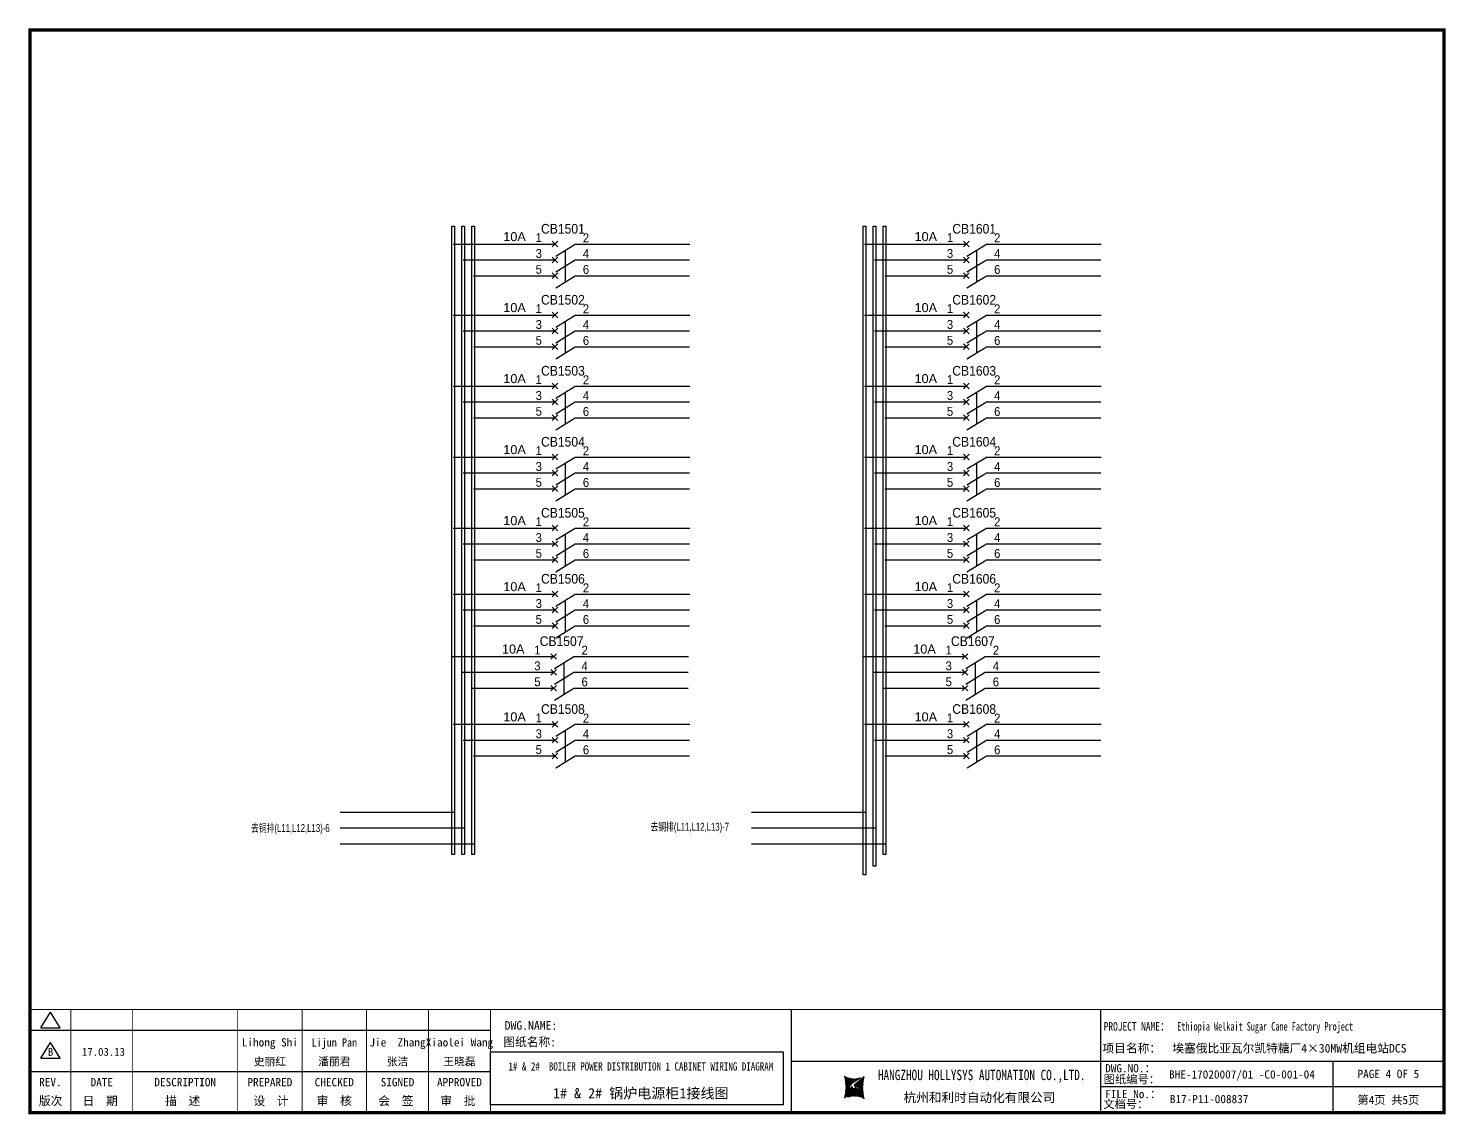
# Model space of a CAD drawing. Extents: x 81444 to 119867, y -54538 to -28747.
# Drawn here: x 106525 to 110651, y -36811 to -33648 of the extents above; entities that cross this region are included whole.
import ezdxf
from ezdxf.enums import TextEntityAlignment as Align
from ezdxf.lldxf.tags import DXFTag

# ---------------------------------------------------------------- set-up
doc = ezdxf.new("R2010")
doc.units = 0
doc.header["$LTSCALE"] = 100
doc.header["$MEASUREMENT"] = 0
for name, color, linetype in [('t', 1, 'Continuous'), ('标准图框及表格', 7, 'Continuous'), ('空气开关', 7, 'Continuous')]:
    doc.layers.add(name, color=color, linetype=linetype)
doc.styles.add('HZ', font='arial.ttf', dxfattribs={"width": 0.7})
doc.styles.get("Standard").update_dxf_attribs({"font": ''})
doc.styles.get('Standard').set_extended_font_data('SimSun')
tags = doc.linetypes.add('CENTER', pattern=[2, 1.25, -0.25, 0.25, -0.25]).pattern_tags.tags
tags[10:11] = [DXFTag(74, 4), DXFTag(75, 0), DXFTag(340, '0'), DXFTag(46, 1.0), DXFTag(50, 0.0), DXFTag(44, 0.0), DXFTag(45, 0.0)]
tags[8:9] = [DXFTag(74, 4), DXFTag(75, 0), DXFTag(340, '0'), DXFTag(46, 1.0), DXFTag(50, 0.0), DXFTag(44, 0.0), DXFTag(45, 0.0)]
tags[6:7] = [DXFTag(74, 4), DXFTag(75, 0), DXFTag(340, '0'), DXFTag(46, 1.0), DXFTag(50, 0.0), DXFTag(44, 0.0), DXFTag(45, 0.0)]
tags[4:5] = [DXFTag(74, 4), DXFTag(75, 0), DXFTag(340, '0'), DXFTag(46, 1.0), DXFTag(50, 0.0), DXFTag(44, 0.0), DXFTag(45, 0.0)]
pattern_1 = [(45, (0, 0), (-0.736262898216564, 0.7362628982165641), [])]

# ---------------------------------------------------------------- blocks, each defined once
blk = doc.blocks.new('图框')
at = {"layer": '标准图框及表格'}
h = blk.add_hatch(dxfattribs=at)
h.set_pattern_fill('ANSI31', color=5, scale=8.329863809039892, style=0)
h.set_pattern_definition(pattern_1)
edge = h.paths.add_edge_path()
edge.add_arc((2399.257256036391, -2998.153851416566), 55.18534773488954, 238.1092081981581, 291.6531626184834)
edge.add_line((2419.619937407027, -3049.445018414634), (2388.525499730735, -3070.242821799802))
edge.add_arc((2238.907377712399, -3078.328790578547), 135.3602868968974, 346.3915348661821, 374.2500326978034)
edge.add_line((2370.467593623529, -3110.177132109857), (2397.50623789792, -3087.85242802291))
edge.add_line((2391.339199201146, -3080.281448750429), (2396.143986595598, -3080.898839897796))
edge.add_spline(control_points=[(2397.470018868538, -3087.887634953957), (2398.35948137939, -3087.023080631327), (2399.970992452319, -3085.456697735681), (2399.869182150054, -3081.252294174519), (2397.426500162081, -3081.012803431273), (2396.121921064187, -3080.884897048199)], knot_values=[0, 0, 0, 0, 6.844331067525468, 12.40042740766005, 18.76924275352248, 18.76924275352248, 18.76924275352248, 18.76924275352248], weights=[1, 1, 1, 1, 1, 1], degree=3, periodic=0)
edge.add_spline(control_points=[(2388.515363058686, -3070.265433304907), (2387.789374929038, -3070.86905758363), (2386.478198365832, -3071.959237952229), (2385.544096281083, -3073.38263759949), (2385.127199159644, -3074.017912079413)], knot_values=[0, 0, 0, 0, 5.253673658024614, 9.488438564008057, 9.488438564008057, 9.488438564008057, 9.488438564008057], weights=[1, 1, 1, 1, 1], degree=3, periodic=0)
edge.add_spline(control_points=[(2386.272665588534, -3072.281716856574), (2385.721471206634, -3072.905523096015), (2384.632427465753, -3074.386714445929), (2384.912828655535, -3077.72895088909), (2387.858851342782, -3079.895552619193), (2390.185443934519, -3080.145534927004), (2391.314573401905, -3080.266855002868)], knot_values=[10.66597461496156, 10.66597461496156, 10.66597461496156, 10.66597461496156, 18.97770399508879, 28.89455822145742, 41.119553648298, 52.64692538081317, 52.64692538081317, 52.64692538081317, 52.64692538081317], weights=[1, 1, 1, 1, 1, 1, 1], degree=3, periodic=0)
h = blk.add_hatch(dxfattribs=at)
h.set_pattern_fill('ANSI31', color=3, scale=8.329863809039892, style=0)
h.set_pattern_definition(pattern_1)
edge = h.paths.add_edge_path()
edge.add_line((2402.469732125144, -3075.776359090531), (2407.706041465404, -3076.440586092609))
edge.add_spline(control_points=[(2401.044493204623, -3068.769946203269), (2400.155030693568, -3069.634500525768), (2398.543519620813, -3071.200883421574), (2398.645329922932, -3075.40528698259), (2401.088011911052, -3075.644777725895), (2402.392591008975, -3075.772684108895)], knot_values=[0, 0, 0, 0, 6.844331067526932, 12.40042740766158, 18.76924275352342, 18.76924275352342, 18.76924275352342, 18.76924275352342], weights=[1, 1, 1, 1, 1, 1], degree=3, periodic=0)
edge.add_line((2428.046918449632, -3046.480449047325), (2401.008274175249, -3068.805153134272))
edge.add_spline(control_points=[(2412.625169549749, -3083.918607966574), (2413.015644598316, -3083.422785431954), (2413.86377905187, -3082.052674005965), (2413.601683417044, -3078.928630268005), (2410.655660730175, -3076.762028538062), (2408.329068138031, -3076.512046230251), (2407.199938671052, -3076.390726154226)], knot_values=[12.65408913243743, 12.65408913243743, 12.65408913243743, 12.65408913243743, 18.97770399508879, 28.89455822145742, 41.119553648298, 52.64692538081317, 52.64692538081317, 52.64692538081317, 52.64692538081317], weights=[1, 1, 1, 1, 1, 1, 1], degree=3, periodic=0)
edge.add_line((2411.626283690712, -3084.975693399283), (2412.781242849298, -3083.732051979769))
edge.add_line((2410.021343801694, -3086.399138189481), (2411.626283690712, -3084.975693399414))
edge.add_line((2378.894574665755, -3107.212562742519), (2409.989012342048, -3086.414759357351))
edge.add_arc((2399.257256036391, -3158.503729740543), 55.18534773488965, 58.10920819815809, 111.6531626184834)
edge.add_arc((2559.607134360383, -3078.328790578547), 135.360286896897, 166.3915348661823, 194.2500326978024)
at = {"color": 7}
for p, q in [((2215.642035047145, -2851.581424744189), (2215.642035047145, -3151.581424744189)), ((3115.642035047145, -2851.581424744189), (3115.642035047145, -3151.581424744189)), ((0, -2911.581424744189), (1340.158172602998, -2911.581424744189)), ((2215.642035047145, -3001.581424744189), (3115.642035047145, -3001.581424744189)), ((3115.642035047145, -3001.581424744189), (4115.642035047145, -3001.581424744189)), ((3791.785572043125, -3001.581424744189), (3791.785572043125, -3151.581424744189)), ((0, -3031.581424744189), (1340.158172602998, -3031.581424744189)), ((4115.642035047145, -3076.581424744189), (3115.642035047145, -3076.581424744189))]:
    blk.add_line(p, q, dxfattribs=at)
at = {"color": 7, "const_width": 3}
blk.add_lwpolyline([(4115.642035047145, -2851.581424744189), (0, -2851.581424744189)], dxfattribs=at)
at = {"layer": 't', "color": 7}
for p, q in [((31.94938321653171, -2904.992613363662), (59.89920926059131, -2859.122325316828)), ((87.8490353046218, -2904.992613363662), (59.89920926059131, -2859.122325316828)), ((31.94938321653171, -2904.992613363662), (87.8490353046218, -2904.992613363662)), ((31.94938321653171, -2992.977239491032), (59.89920926059131, -2947.106951444141)), ((87.8490353046218, -2992.977239491032), (59.89920926059131, -2947.106951444141)), ((31.94938321653171, -2992.977239491032), (87.8490353046218, -2992.977239491032))]:
    blk.add_line(p, q, dxfattribs=at)
at = {"layer": 't', "color": 7, "const_width": 9.61519705431492}
blk.add_lwpolyline([(4115.642035047145, -3151.581424744189), (4115.642035047145, 0), (0, 0), (0, -3151.581424744189)], close=True, dxfattribs=at)
at = {"layer": 't', "color": 7, "const_width": 2.40379926357873}
for points in [[(118.7653193609731, -2852.783324375967), (118.7653193609731, -3151.581424744189)], [(299.0502641293569, -2852.783324375967), (299.0502641293569, -3151.581424744189)], [(604.3883150879992, -2852.783324375967), (604.3883150879992, -3156.41304604568)], [(791.9882990770857, -2852.783324375967), (791.9882990770857, -3156.41304604568)], [(979.588283066143, -2852.783324375967), (979.588283066143, -3156.41304604568)], [(1159.873227834585, -2852.783324375967), (1159.873227834585, -3156.41304604568)], [(1340.158172602998, -2852.783324375967), (1340.158172602998, -3156.41304604568)]]:
    blk.add_lwpolyline(points, dxfattribs=at)
at = {"color": 7, "linetype": 'CENTER'}
for s, height, p in [('图纸编号：', 24, (3125.2212882557, -3066.664538382978)), ('杭州和利时自动化有限公司', 27, (2542.549152440595, -3121.114498389041)), ('文档号：', 24, (3124.032392707933, -3138.728717091954))]:
    blk.add_text(s, height=height, dxfattribs=at).set_placement(p)
at = {"color": 7, "flags": 8}
for tag, p, height in [('DWG.NAME:', (1381.636459220965, -2910.37952511241), 25), ('PROJECTNAME:', (3125.480185663539, -2912.807924402037), 24), ('PROJECTNAME：', (3339.10867075545, -2913.108539231762), 25), ('DWG.NO.:', (3128.186172261583, -3030.402470643486), 24), ('图纸编号', (3315.362718925957, -3052.404678158069), 24), ('FILENO.:', (3128.672545599984, -3106.104124450346), 24), ('文档号', (3317.726365529132, -3124.132485953713), 24)]:
    blk.add_attdef(tag, p, '', height=height, dxfattribs=at)
for tag, height, p in [('A', 23, (59.89920926059131, -2974.881554149018)), ('设计时间', 23, (213.8658221408186, -2974.881554149018)), ('RENLIU', 24, (698.1883070825425, -2950.380597809435)), ('SHUFENWANG', 24, (885.7882910716289, -2950.380597809435)), ('FANGHOU', 24, (1069.730755450379, -2950.380597809435)), ('DANDANLI', 24, (1250.015700218792, -2950.380597809435)), ('刘仁', 23, (698.1883070825425, -3002.188376027443)), ('王姝芬', 23, (885.7882910716289, -3002.188376027443)), ('侯方', 23, (1069.730755450379, -3002.188376027443)), ('李丹丹', 23, (1250.015700218792, -3002.188376027443)), ('#10STATIONONTROLCABINETCOVER', 30, (1777.900103825072, -3017.182374560078)), ('REV.', 24, (59.38265968048654, -3063.048954873535)), ('DATE', 24, (208.907791745165, -3063.048954873535)), ('DESCRIPTION', 24, (451.7192896086781, -3063.048954873535)), ('PREPARED', 24, (698.1883070825425, -3063.048954873535)), ('CHECKED', 24, (885.7882910716144, -3063.048954873535)), ('SIGNED', 24, (1069.730755450364, -3063.048954873535)), ('APPROVED', 24, (1250.015700218792, -3063.048954873535)), ('PAGEXOFX', 24, (3953.713803545135, -3039.081424744189)), ('图纸名称', 30, (1777.900103825072, -3094.695064044037)), ('第几页共几页', 24, (3953.713803545135, -3114.081424744189))]:
    blk.add_attdef(tag, text='', height=height, dxfattribs=at).set_placement(p, align=Align.MIDDLE)
for tag, p in [('图纸名称:', (1377.81237181677, -2965.923337057193)), ('项目名称：', (3121.562334825969, -2984.305160940257)), ('项目名称：', (3325.036680579346, -2984.305160940257))]:
    blk.add_attdef(tag, text='', height=25, dxfattribs=at).set_placement(p, align=Align.BOTTOM_LEFT)
at = {"color": 7, "width": 0.8, "flags": 8}
blk.add_attdef('HANGZHOUHOLLYSYSAUTOMATIONCO.,LTD.', text='', height=24, dxfattribs=at).set_placement((2770.082304289484, -3045.714803244191), align=Align.MIDDLE)
at = {"layer": 't', "color": 7}
for s, p in [('版次', (59.89920926059131, -3117.600441270843)), ('日  期', (204.1999693705875, -3117.600441270843)), ('描  述', (444.4895954714448, -3117.600441270843)), ('设  计', (701.4970341851513, -3117.600441270843)), ('审  核', (885.5947788425256, -3117.600441270843)), ('会  签', (1065.022933075787, -3117.600441270843)), ('审  批', (1245.3078778442, -3117.600441270843))]:
    blk.add_text(s, height=25, dxfattribs=at).set_placement(p, align=Align.MIDDLE_CENTER)
at = {"layer": '标准图框及表格', "color": 5, "style": 'HZ'}
for s, p in [('pgqh', (2373.884875617339, -3059.677228196226)), ('hollilas', (2374.051901626051, -3085.968484618272))]:
    blk.add_text(s, height=5.205656721233694, dxfattribs=at).set_placement(p)
at = {"layer": '标准图框及表格', "color": 3, "style": 'HZ'}
for s, height, p in [('auto', 8.676094535389492, (2400.907127263781, -3074.200036411981)), ('hollysys', 4.338047267694746, (2402.5381050141, -3099.731461394062))]:
    blk.add_text(s, height=height, dxfattribs=at).set_placement(p)
blk = doc.blocks.new('供电端子')
at = {"style": 'HZ', "width": 0.7}
blk.add_attdef('供电端子', (0, 0), '', height=17, dxfattribs=at)

msp = doc.modelspace()

# ---------------------------------------------------------------- linework, layer by layer
at = {"color": 2}
for p, q in [((107761.617968851, -34276.39754249035), (108058.2825824803, -34276.39754249035)), ((108116.8363137914, -34276.39754249035), (108450.5317759377, -34276.39754249035)), ((108958.6507088646, -34276.39754249035), (109255.3153224938, -34276.39754249035)), ((109313.869053805, -34276.39754249035), (109647.5645159512, -34276.39754249035)), ((107761.617968851, -34483.0816710544), (108058.2825824803, -34483.0816710544)), ((108116.8363137914, -34483.0816710544), (108450.5317759377, -34483.0816710544)), ((108958.6507088646, -34483.0816710544), (109255.3153224938, -34483.0816710544)), ((109313.869053805, -34483.0816710544), (109647.5645159512, -34483.0816710544)), ((107761.617968851, -34689.76579961846), (108058.2825824803, -34689.76579961846)), ((108116.8363137914, -34689.76579961846), (108450.5317759377, -34689.76579961846)), ((108958.6507088646, -34689.76579961846), (109255.3153224938, -34689.76579961846)), ((109313.869053805, -34689.76579961846), (109647.5645159512, -34689.76579961846)), ((107761.617968851, -34896.44992818251), (108058.2825824803, -34896.44992818251)), ((108116.8363137914, -34896.44992818251), (108450.5317759377, -34896.44992818251)), ((108958.6507088646, -34896.44992818251), (109255.3153224938, -34896.44992818251)), ((109313.869053805, -34896.44992818251), (109647.5645159512, -34896.44992818251)), ((107761.617968851, -35103.13405674657), (108058.2825824803, -35103.13405674657)), ((108116.8363137914, -35103.13405674657), (108450.5317759377, -35103.13405674657)), ((108958.6507088646, -35103.13405674657), (109255.3153224938, -35103.13405674657)), ((109313.869053805, -35103.13405674657), (109647.5645159512, -35103.13405674657)), ((107761.6024597152, -35295.35278748468), (108058.2670733444, -35295.35278748468)), ((108116.8208046556, -35295.35278748468), (108450.5162668018, -35295.35278748468)), ((108958.6351997287, -35295.35278748468), (109255.299813358, -35295.35278748468)), ((109313.8535446691, -35295.35278748468), (109647.5490068154, -35295.35278748468)), ((107757.7679688511, -35476.94220497899), (108054.4325824803, -35476.94220497899)), ((108112.9863137915, -35476.94220497899), (108446.6817759377, -35476.94220497899)), ((108954.8007088646, -35476.94220497899), (109251.4653224939, -35476.94220497899)), ((109310.019053805, -35476.94220497899), (109643.7145159513, -35476.94220497899)), ((107761.6357262488, -35674.5038370282), (108058.3003398781, -35674.5038370282)), ((108116.8540711892, -35674.5038370282), (108450.5495333355, -35674.5038370282)), ((108958.6684662624, -35674.5038370282), (109255.3330798916, -35674.5038370282)), ((109313.8868112028, -35674.5038370282), (109647.582273349, -35674.5038370282)), ((107432.8302654906, -35929.87057100279), (107766.5257276368, -35929.87057100279)), ((108629.8630055041, -35929.87057100279), (108963.5584676504, -35929.87057100279))]:
    msp.add_line(p, q, dxfattribs=at)
at = {"color": 6}
for p, q in [((108066.3744613276, -34284.48942133768), (108050.1907036329, -34268.30566364301)), ((108050.1907036329, -34284.48942133768), (108066.3744613276, -34268.30566364301)), ((108060.3646388553, -34311.18552866798), (108116.8363137914, -34276.39754249035)), ((109263.4072013412, -34284.48942133768), (109247.2234436465, -34268.30566364301)), ((109247.2234436465, -34284.48942133768), (109263.4072013412, -34268.30566364301)), ((109257.3973788689, -34311.18552866798), (109313.869053805, -34276.39754249035)), ((108050.1907036329, -34330.60105676918), (108066.3744613276, -34314.41729907451)), ((108066.3744613276, -34330.60105676918), (108050.1907036329, -34314.41729907451)), ((109247.2234436465, -34330.60105676918), (109263.4072013412, -34314.41729907451)), ((109263.4072013412, -34330.60105676918), (109247.2234436465, -34314.41729907451)), ((108050.1907036329, -34376.71269220069), (108066.3744613276, -34360.52893450602)), ((108066.3744613276, -34376.71269220069), (108050.1907036329, -34360.52893450602)), ((108060.3646388553, -34357.29716409948), (108116.8363137914, -34322.50917792185)), ((109247.2234436465, -34376.71269220069), (109263.4072013412, -34360.52893450602)), ((109263.4072013412, -34376.71269220069), (109247.2234436465, -34360.52893450602)), ((109257.3973788689, -34357.29716409948), (109313.869053805, -34322.50917792185)), ((108060.3646388553, -34403.40879953098), (108116.8363137914, -34368.62081335335)), ((109257.3973788689, -34403.40879953098), (109313.869053805, -34368.62081335335)), ((108066.3744613276, -34491.17354990174), (108050.1907036329, -34474.98979220707)), ((108050.1907036329, -34491.17354990174), (108066.3744613276, -34474.98979220707)), ((108060.3646388553, -34517.86965723203), (108116.8363137914, -34483.0816710544)), ((109263.4072013412, -34491.17354990174), (109247.2234436465, -34474.98979220707)), ((109247.2234436465, -34491.17354990174), (109263.4072013412, -34474.98979220707)), ((109257.3973788689, -34517.86965723203), (109313.869053805, -34483.0816710544)), ((108050.1907036329, -34537.28518533324), (108066.3744613276, -34521.10142763857)), ((108066.3744613276, -34537.28518533324), (108050.1907036329, -34521.10142763857)), ((109247.2234436465, -34537.28518533324), (109263.4072013412, -34521.10142763857)), ((109263.4072013412, -34537.28518533324), (109247.2234436465, -34521.10142763857)), ((108050.1907036329, -34583.39682076474), (108066.3744613276, -34567.21306307007)), ((108066.3744613276, -34583.39682076474), (108050.1907036329, -34567.21306307007)), ((108060.3646388553, -34563.98129266353), (108116.8363137914, -34529.1933064859)), ((109247.2234436465, -34583.39682076474), (109263.4072013412, -34567.21306307007)), ((109263.4072013412, -34583.39682076474), (109247.2234436465, -34567.21306307007)), ((109257.3973788689, -34563.98129266353), (109313.869053805, -34529.1933064859)), ((108060.3646388553, -34610.09292809504), (108116.8363137914, -34575.30494191741)), ((109257.3973788689, -34610.09292809504), (109313.869053805, -34575.30494191741)), ((108066.3744613276, -34697.85767846579), (108050.1907036329, -34681.67392077112)), ((108050.1907036329, -34697.85767846579), (108066.3744613276, -34681.67392077112)), ((108060.3646388553, -34724.55378579609), (108116.8363137914, -34689.76579961846)), ((109263.4072013412, -34697.85767846579), (109247.2234436465, -34681.67392077112)), ((109247.2234436465, -34697.85767846579), (109263.4072013412, -34681.67392077112)), ((109257.3973788689, -34724.55378579609), (109313.869053805, -34689.76579961846)), ((108050.1907036329, -34743.96931389729), (108066.3744613276, -34727.78555620262)), ((108066.3744613276, -34743.96931389729), (108050.1907036329, -34727.78555620262)), ((109247.2234436465, -34743.96931389729), (109263.4072013412, -34727.78555620262)), ((109263.4072013412, -34743.96931389729), (109247.2234436465, -34727.78555620262)), ((108050.1907036329, -34790.0809493288), (108066.3744613276, -34773.89719163413)), ((108066.3744613276, -34790.0809493288), (108050.1907036329, -34773.89719163413)), ((108060.3646388553, -34770.66542122759), (108116.8363137914, -34735.87743504996)), ((109247.2234436465, -34790.0809493288), (109263.4072013412, -34773.89719163413)), ((109263.4072013412, -34790.0809493288), (109247.2234436465, -34773.89719163413)), ((109257.3973788689, -34770.66542122759), (109313.869053805, -34735.87743504996)), ((108060.3646388553, -34816.77705665909), (108116.8363137914, -34781.98907048146)), ((109257.3973788689, -34816.77705665909), (109313.869053805, -34781.98907048146)), ((108066.3744613276, -34904.54180702985), (108050.1907036329, -34888.35804933518)), ((108050.1907036329, -34904.54180702985), (108066.3744613276, -34888.35804933518)), ((108060.3646388553, -34931.23791436014), (108116.8363137914, -34896.44992818251)), ((109263.4072013412, -34904.54180702985), (109247.2234436465, -34888.35804933518)), ((109247.2234436465, -34904.54180702985), (109263.4072013412, -34888.35804933518)), ((109257.3973788689, -34931.23791436014), (109313.869053805, -34896.44992818251)), ((108050.1907036329, -34950.65344246135), (108066.3744613276, -34934.46968476668)), ((108066.3744613276, -34950.65344246135), (108050.1907036329, -34934.46968476668)), ((109247.2234436465, -34950.65344246135), (109263.4072013412, -34934.46968476668)), ((109263.4072013412, -34950.65344246135), (109247.2234436465, -34934.46968476668)), ((108050.1907036329, -34996.76507789285), (108066.3744613276, -34980.58132019818)), ((108066.3744613276, -34996.76507789285), (108050.1907036329, -34980.58132019818)), ((108060.3646388553, -34977.34954979164), (108116.8363137914, -34942.56156361401)), ((109247.2234436465, -34996.76507789285), (109263.4072013412, -34980.58132019818)), ((109263.4072013412, -34996.76507789285), (109247.2234436465, -34980.58132019818)), ((109257.3973788689, -34977.34954979164), (109313.869053805, -34942.56156361401)), ((108060.3646388553, -35023.46118522315), (108116.8363137914, -34988.67319904552)), ((109257.3973788689, -35023.46118522315), (109313.869053805, -34988.67319904552)), ((108066.3744613276, -35111.2259355939), (108050.1907036329, -35095.04217789923)), ((108050.1907036329, -35111.2259355939), (108066.3744613276, -35095.04217789923)), ((108060.3646388553, -35137.9220429242), (108116.8363137914, -35103.13405674657)), ((109263.4072013412, -35111.2259355939), (109247.2234436465, -35095.04217789923)), ((109247.2234436465, -35111.2259355939), (109263.4072013412, -35095.04217789923)), ((109257.3973788689, -35137.9220429242), (109313.869053805, -35103.13405674657)), ((108050.1907036329, -35157.3375710254), (108066.3744613276, -35141.15381333073)), ((108066.3744613276, -35157.3375710254), (108050.1907036329, -35141.15381333073)), ((109247.2234436465, -35157.3375710254), (109263.4072013412, -35141.15381333073)), ((109263.4072013412, -35157.3375710254), (109247.2234436465, -35141.15381333073)), ((108050.1907036329, -35203.44920645691), (108066.3744613276, -35187.26544876223)), ((108066.3744613276, -35203.44920645691), (108050.1907036329, -35187.26544876223)), ((108060.3646388553, -35184.0336783557), (108116.8363137914, -35149.24569217807)), ((109247.2234436465, -35203.44920645691), (109263.4072013412, -35187.26544876223)), ((109263.4072013412, -35203.44920645691), (109247.2234436465, -35187.26544876223)), ((109257.3973788689, -35184.0336783557), (109313.869053805, -35149.24569217807)), ((108060.3646388553, -35230.1453137872), (108116.8363137914, -35195.35732760957)), ((109257.3973788689, -35230.1453137872), (109313.869053805, -35195.35732760957)), ((108066.3589521917, -35303.44466633201), (108050.1751944971, -35287.26090863734)), ((108050.1751944971, -35303.44466633201), (108066.3589521917, -35287.26090863734)), ((108060.3491297194, -35330.14077366231), (108116.8208046556, -35295.35278748468)), ((109263.3916922053, -35303.44466633201), (109247.2079345106, -35287.26090863734)), ((109247.2079345106, -35303.44466633201), (109263.3916922053, -35287.26090863734)), ((109257.381869733, -35330.14077366231), (109313.8535446691, -35295.35278748468)), ((108050.1751944971, -35349.55630176351), (108066.3589521917, -35333.37254406884)), ((108066.3589521917, -35349.55630176351), (108050.1751944971, -35333.37254406884)), ((108060.3491297194, -35376.25240909381), (108116.8208046556, -35341.46442291618)), ((109247.2079345106, -35349.55630176351), (109263.3916922053, -35333.37254406884)), ((109263.3916922053, -35349.55630176351), (109247.2079345106, -35333.37254406884)), ((109257.381869733, -35376.25240909381), (109313.8535446691, -35341.46442291618)), ((108050.1751944971, -35395.66793719502), (108066.3589521917, -35379.48417950034)), ((108066.3589521917, -35395.66793719502), (108050.1751944971, -35379.48417950034)), ((108060.3491297194, -35422.36404452531), (108116.8208046556, -35387.57605834768)), ((109247.2079345106, -35395.66793719502), (109263.3916922053, -35379.48417950034)), ((109263.3916922053, -35395.66793719502), (109247.2079345106, -35379.48417950034)), ((109257.381869733, -35422.36404452531), (109313.8535446691, -35387.57605834768)), ((108062.5244613276, -35485.03408382632), (108046.340703633, -35468.85032613165)), ((108046.340703633, -35485.03408382632), (108062.5244613276, -35468.85032613165)), ((108056.5146388553, -35511.73019115662), (108112.9863137915, -35476.94220497899)), ((109259.5572013412, -35485.03408382632), (109243.3734436465, -35468.85032613165)), ((109243.3734436465, -35485.03408382632), (109259.5572013412, -35468.85032613165)), ((109253.5473788689, -35511.73019115662), (109310.019053805, -35476.94220497899)), ((108046.340703633, -35531.14571925782), (108062.5244613276, -35514.96196156315)), ((108062.5244613276, -35531.14571925782), (108046.340703633, -35514.96196156315)), ((109243.3734436465, -35531.14571925782), (109259.5572013412, -35514.96196156315)), ((109259.5572013412, -35531.14571925782), (109243.3734436465, -35514.96196156315)), ((108056.5146388553, -35557.84182658812), (108112.9863137915, -35523.05384041049)), ((109253.5473788689, -35557.84182658812), (109310.019053805, -35523.05384041049)), ((108046.340703633, -35577.25735468933), (108062.5244613276, -35561.07359699465)), ((108062.5244613276, -35577.25735468933), (108046.340703633, -35561.07359699465)), ((108056.5146388553, -35603.95346201962), (108112.9863137915, -35569.16547584199)), ((109243.3734436465, -35577.25735468933), (109259.5572013412, -35561.07359699465)), ((109259.5572013412, -35577.25735468933), (109243.3734436465, -35561.07359699465)), ((109253.5473788689, -35603.95346201962), (109310.019053805, -35569.16547584199)), ((108066.3922187254, -35682.59571587553), (108050.2084610307, -35666.41195818086)), ((108050.2084610307, -35682.59571587553), (108066.3922187254, -35666.41195818086)), ((108060.3823962531, -35709.29182320583), (108116.8540711892, -35674.5038370282)), ((109263.4249587389, -35682.59571587553), (109247.2412010443, -35666.41195818086)), ((109247.2412010443, -35682.59571587553), (109263.4249587389, -35666.41195818086)), ((109257.4151362667, -35709.29182320583), (109313.8868112028, -35674.5038370282)), ((108050.2084610307, -35728.70735130704), (108066.3922187254, -35712.52359361236)), ((108066.3922187254, -35728.70735130704), (108050.2084610307, -35712.52359361236)), ((108060.3823962531, -35755.40345863733), (108116.8540711892, -35720.6154724597)), ((109247.2412010443, -35728.70735130704), (109263.4249587389, -35712.52359361236)), ((109263.4249587389, -35728.70735130704), (109247.2412010443, -35712.52359361236)), ((109257.4151362667, -35755.40345863733), (109313.8868112028, -35720.6154724597)), ((108050.2084610307, -35774.81898673854), (108066.3922187254, -35758.63522904387)), ((108066.3922187254, -35774.81898673854), (108050.2084610307, -35758.63522904387)), ((109247.2412010443, -35774.81898673854), (109263.4249587389, -35758.63522904387)), ((109263.4249587389, -35774.81898673854), (109247.2412010443, -35758.63522904387)), ((108060.3823962531, -35801.51509406883), (108116.8540711892, -35766.7271078912)), ((109257.4151362667, -35801.51509406883), (109313.8868112028, -35766.7271078912))]:
    msp.add_line(p, q, dxfattribs=at)
at = {"color": 3}
for p, q in [((107791.3179688511, -34322.50917792185), (108058.2825824803, -34322.50917792185)), ((108116.8363137914, -34322.50917792185), (108449.9421262725, -34322.50917792185)), ((108988.3507088646, -34322.50917792185), (109255.3153224938, -34322.50917792185)), ((109313.869053805, -34322.50917792185), (109646.9748662861, -34322.50917792185)), ((107791.3179688511, -34529.1933064859), (108058.2825824803, -34529.1933064859)), ((108116.8363137914, -34529.1933064859), (108449.9421262725, -34529.1933064859)), ((108988.3507088646, -34529.1933064859), (109255.3153224938, -34529.1933064859)), ((109313.869053805, -34529.1933064859), (109646.9748662861, -34529.1933064859)), ((107791.3179688511, -34735.87743504996), (108058.2825824803, -34735.87743504996)), ((108116.8363137914, -34735.87743504996), (108449.9421262725, -34735.87743504996)), ((108988.3507088646, -34735.87743504996), (109255.3153224938, -34735.87743504996)), ((109313.869053805, -34735.87743504996), (109646.9748662861, -34735.87743504996)), ((107791.3179688511, -34942.56156361401), (108058.2825824803, -34942.56156361401)), ((108116.8363137914, -34942.56156361401), (108449.9421262725, -34942.56156361401)), ((108988.3507088646, -34942.56156361401), (109255.3153224938, -34942.56156361401)), ((109313.869053805, -34942.56156361401), (109646.9748662861, -34942.56156361401)), ((107791.3179688511, -35149.24569217807), (108058.2825824803, -35149.24569217807)), ((108116.8363137914, -35149.24569217807), (108449.9421262725, -35149.24569217807)), ((108988.3507088646, -35149.24569217807), (109255.3153224938, -35149.24569217807)), ((109313.869053805, -35149.24569217807), (109646.9748662861, -35149.24569217807)), ((107791.3024597152, -35341.46442291618), (108058.2670733444, -35341.46442291618)), ((108116.8208046556, -35341.46442291618), (108449.9266171366, -35341.46442291618)), ((108988.3351997287, -35341.46442291618), (109255.299813358, -35341.46442291618)), ((109313.8535446691, -35341.46442291618), (109646.9593571502, -35341.46442291618)), ((107787.4679688511, -35523.05384041049), (108054.4325824803, -35523.05384041049)), ((108112.9863137915, -35523.05384041049), (108446.0921262725, -35523.05384041049)), ((108984.5007088646, -35523.05384041049), (109251.4653224939, -35523.05384041049)), ((109310.019053805, -35523.05384041049), (109643.1248662861, -35523.05384041049)), ((107791.3357262488, -35720.6154724597), (108058.3003398781, -35720.6154724597)), ((108116.8540711892, -35720.6154724597), (108449.9598836703, -35720.6154724597)), ((108988.3684662624, -35720.6154724597), (109255.3330798916, -35720.6154724597)), ((109313.8868112028, -35720.6154724597), (109646.9926236839, -35720.6154724597)), ((107432.8302654906, -35975.98220643429), (107795.4018891487, -35975.98220643429)), ((108629.8630055041, -35975.98220643429), (108992.4346291622, -35975.98220643429))]:
    msp.add_line(p, q, dxfattribs=at)
at = {"color": 1}
for p, q in [((107821.2988479627, -34368.62081335335), (108058.2825824803, -34368.62081335335)), ((108116.8363137914, -34368.62081335335), (108449.9421262725, -34368.62081335335)), ((109018.3315879763, -34368.62081335335), (109255.3153224938, -34368.62081335335)), ((109313.869053805, -34368.62081335335), (109646.9748662861, -34368.62081335335)), ((107821.2988479627, -34575.30494191741), (108058.2825824803, -34575.30494191741)), ((108116.8363137914, -34575.30494191741), (108449.9421262725, -34575.30494191741)), ((109018.3315879763, -34575.30494191741), (109255.3153224938, -34575.30494191741)), ((109313.869053805, -34575.30494191741), (109646.9748662861, -34575.30494191741)), ((107821.2988479627, -34781.98907048146), (108058.2825824803, -34781.98907048146)), ((108116.8363137914, -34781.98907048146), (108449.9421262725, -34781.98907048146)), ((109018.3315879763, -34781.98907048146), (109255.3153224938, -34781.98907048146)), ((109313.869053805, -34781.98907048146), (109646.9748662861, -34781.98907048146)), ((107821.2988479627, -34988.67319904552), (108058.2825824803, -34988.67319904552)), ((108116.8363137914, -34988.67319904552), (108449.9421262725, -34988.67319904552)), ((109018.3315879763, -34988.67319904552), (109255.3153224938, -34988.67319904552)), ((109313.869053805, -34988.67319904552), (109646.9748662861, -34988.67319904552)), ((107821.2988479627, -35195.35732760957), (108058.2825824803, -35195.35732760957)), ((108116.8363137914, -35195.35732760957), (108449.9421262725, -35195.35732760957)), ((109018.3315879763, -35195.35732760957), (109255.3153224938, -35195.35732760957)), ((109313.869053805, -35195.35732760957), (109646.9748662861, -35195.35732760957)), ((107821.2833388269, -35387.57605834768), (108058.2670733444, -35387.57605834768)), ((108116.8208046556, -35387.57605834768), (108449.9266171366, -35387.57605834768)), ((109018.3160788404, -35387.57605834768), (109255.299813358, -35387.57605834768)), ((109313.8535446691, -35387.57605834768), (109646.9593571502, -35387.57605834768)), ((107817.4488479628, -35569.16547584199), (108054.4325824803, -35569.16547584199)), ((108112.9863137915, -35569.16547584199), (108446.0921262725, -35569.16547584199)), ((109014.4815879763, -35569.16547584199), (109251.4653224939, -35569.16547584199)), ((109310.019053805, -35569.16547584199), (109643.1248662861, -35569.16547584199)), ((107821.3166053605, -35766.7271078912), (108058.3003398781, -35766.7271078912)), ((108116.8540711892, -35766.7271078912), (108449.9598836703, -35766.7271078912)), ((109018.3493453741, -35766.7271078912), (109255.3330798916, -35766.7271078912)), ((109313.8868112028, -35766.7271078912), (109646.9926236839, -35766.7271078912)), ((107432.8302654906, -36022.09384186579), (107823.9052551747, -36022.09384186579)), ((108629.8630055041, -36022.09384186579), (109020.9379951882, -36022.09384186579))]:
    msp.add_line(p, q, dxfattribs=at)
at = {"color": 2}
for points in [[(107765.6052551747, -34224.69754249036), (107765.6052551747, -36053.52551992443), (107757.7679688511, -36053.52551992443), (107757.7679688511, -34224.69754249036)], [(108962.6379951883, -34224.69754249036), (108962.6379951883, -36112.74433146867), (108954.8007088646, -36112.74433146867), (108954.8007088646, -34224.69754249036)]]:
    msp.add_lwpolyline(points, close=True, dxfattribs=at)
at = {"color": 3}
for points in [[(107794.7552551747, -34224.69754249036), (107794.7552551747, -36053.52551992443), (107786.917968851, -36053.52551992443), (107786.917968851, -34224.69754249036)], [(108991.7879951882, -34224.69754249036), (108991.7879951882, -36087.08015493793), (108983.9507088646, -36087.08015493793), (108983.9507088646, -34224.69754249036)]]:
    msp.add_lwpolyline(points, close=True, dxfattribs=at)
at = {"color": 1}
for points in [[(107823.9052551747, -34224.69754249036), (107823.9052551747, -36053.52551992443), (107816.067968851, -36053.52551992443), (107816.067968851, -34224.69754249036)], [(109020.9379951882, -34224.69754249036), (109020.9379951882, -36053.52551992443), (109013.1007088646, -36053.52551992443), (109013.1007088646, -34224.69754249036)], [(107870.2907470231, -36627.53725360139), (108722.8078270221, -36627.53725360139), (108722.8078270221, -36782.49154599058), (107870.2907470231, -36782.49154599058)]]:
    msp.add_lwpolyline(points, close=True, dxfattribs=at)
at = {"layer": '空气开关', "color": 6}
for p, q in [((108088.6004763234, -34339.90317101065), (108088.6004763234, -34293.79153557918)), ((109285.6332163369, -34339.90317101065), (109285.6332163369, -34293.79153557918)), ((108088.6004763234, -34386.01480644215), (108088.6004763234, -34339.90317101068)), ((109285.6332163369, -34386.01480644215), (109285.6332163369, -34339.90317101068)), ((108088.6004763234, -34546.5872995747), (108088.6004763234, -34500.47566414323)), ((109285.6332163369, -34546.5872995747), (109285.6332163369, -34500.47566414323)), ((108088.6004763234, -34592.69893500621), (108088.6004763234, -34546.58729957473)), ((109285.6332163369, -34592.69893500621), (109285.6332163369, -34546.58729957473)), ((108088.6004763234, -34753.27142813876), (108088.6004763234, -34707.15979270729)), ((109285.6332163369, -34753.27142813876), (109285.6332163369, -34707.15979270729)), ((108088.6004763234, -34799.38306357026), (108088.6004763234, -34753.27142813879)), ((109285.6332163369, -34799.38306357026), (109285.6332163369, -34753.27142813879)), ((108088.6004763234, -34959.95555670281), (108088.6004763234, -34913.84392127134)), ((109285.6332163369, -34959.95555670281), (109285.6332163369, -34913.84392127134)), ((108088.6004763234, -35006.06719213432), (108088.6004763234, -34959.95555670284)), ((109285.6332163369, -35006.06719213432), (109285.6332163369, -34959.95555670284)), ((108088.6004763234, -35166.63968526687), (108088.6004763234, -35120.5280498354)), ((109285.6332163369, -35166.63968526687), (109285.6332163369, -35120.5280498354)), ((108088.6004763234, -35212.75132069837), (108088.6004763234, -35166.6396852669)), ((109285.6332163369, -35212.75132069837), (109285.6332163369, -35166.6396852669)), ((108088.5849671875, -35358.85841600498), (108088.5849671875, -35312.74678057351)), ((109285.6177072011, -35358.85841600498), (109285.6177072011, -35312.74678057351)), ((108088.5849671875, -35404.97005143648), (108088.5849671875, -35358.85841600501)), ((109285.6177072011, -35404.97005143648), (109285.6177072011, -35358.85841600501)), ((108084.7504763234, -35540.44783349929), (108084.7504763234, -35494.33619806782)), ((109281.783216337, -35540.44783349929), (109281.783216337, -35494.33619806782)), ((108084.7504763234, -35586.55946893079), (108084.7504763234, -35540.44783349932)), ((109281.783216337, -35586.55946893079), (109281.783216337, -35540.44783349932)), ((108088.6182337212, -35738.0094655485), (108088.6182337212, -35691.89783011703)), ((109285.6509737347, -35738.0094655485), (109285.6509737347, -35691.89783011703)), ((108088.6182337212, -35784.12110098), (108088.6182337212, -35738.00946554853)), ((109285.6509737347, -35784.12110098), (109285.6509737347, -35738.00946554853))]:
    msp.add_line(p, q, dxfattribs=at)

# ---------------------------------------------------------------- block references
at = {"color": 1}
ref = msp.add_blockref('图框', (106530.1325744201, -33653.23142554892), dxfattribs=at)
ref.add_attrib('第几页共几页', '第4页 共5页', dxfattribs={"color": 7, "height": 24, "flags": 8}).set_placement((110483.8463779652, -36767.31285029311), align=Align.MIDDLE)
ref.add_attrib('图纸编号', 'BHE-17020007/01 -C0-001-04', (109845.495293346, -36705.63610370699), dxfattribs={"color": 7, "height": 24, "flags": 8})
ref.add_attrib('文档号', 'B17-P11-008837', (109847.8589399492, -36777.36391150263), dxfattribs={"color": 7, "height": 24, "flags": 8})
ref.add_attrib('图纸名称', '1# & 2# 锅炉电源柜1接线图', dxfattribs={"color": 7, "height": 30, "flags": 8}).set_placement((108308.0326782451, -36747.92648959296), align=Align.MIDDLE)
ref.add_attrib('刘仁', '史丽红', dxfattribs={"color": 7, "height": 23, "flags": 8}).set_placement((107228.3208815026, -36655.41980157636), align=Align.MIDDLE)
ref.add_attrib('王姝芬', '潘丽君', dxfattribs={"color": 7, "height": 23, "flags": 8}).set_placement((107415.9208654917, -36655.41980157636), align=Align.MIDDLE)
ref.add_attrib('侯方', '张洁', dxfattribs={"color": 7, "height": 23, "flags": 8}).set_placement((107599.8633298705, -36655.41980157636), align=Align.MIDDLE)
ref.add_attrib('李丹丹', '王晓磊', dxfattribs={"color": 7, "height": 23, "flags": 8}).set_placement((107780.1482746389, -36655.41980157636), align=Align.MIDDLE)
ref.add_attrib('设计时间', '17.03.13', dxfattribs={"color": 7, "height": 23, "flags": 8}).set_placement((106743.9983965609, -36628.11297969794), align=Align.MIDDLE)
ref.add_attrib('A', 'B', dxfattribs={"color": 7, "height": 23, "flags": 8}).set_placement((106590.0317836807, -36628.11297969794), align=Align.MIDDLE)
ref.add_attrib('REV.', 'REV.', dxfattribs={"color": 7, "height": 24, "flags": 8}).set_placement((106589.5152341006, -36716.28038042245), align=Align.MIDDLE)
ref.add_attrib('DATE', 'DATE', dxfattribs={"color": 7, "height": 24, "flags": 8}).set_placement((106739.0403661652, -36716.28038042245), align=Align.MIDDLE)
ref.add_attrib('DESCRIBE', 'DESCRIPTION', dxfattribs={"color": 7, "height": 24, "flags": 8}).set_placement((106981.8518640288, -36716.28038042245), align=Align.MIDDLE)
ref.add_attrib('PREPARE', 'PREPARED', dxfattribs={"color": 7, "height": 24, "flags": 8}).set_placement((107228.3208815026, -36716.28038042245), align=Align.MIDDLE)
ref.add_attrib('VERIFY', 'CHECKED', dxfattribs={"color": 7, "height": 24, "flags": 8}).set_placement((107415.9208654917, -36716.28038042245), align=Align.MIDDLE)
ref.add_attrib('SIGN', 'SIGNED', dxfattribs={"color": 7, "height": 24, "flags": 8}).set_placement((107599.8633298704, -36716.28038042245), align=Align.MIDDLE)
ref.add_attrib('APPROVER', 'APPROVED', dxfattribs={"color": 7, "height": 24, "flags": 8}).set_placement((107780.1482746389, -36716.28038042245), align=Align.MIDDLE)
ref.add_attrib('RENLIU', 'Lihong Shi', dxfattribs={"color": 7, "height": 24, "flags": 8}).set_placement((107228.3208815026, -36603.61202335836), align=Align.MIDDLE)
ref.add_attrib('SHUFENWANG', 'Lijun Pan', dxfattribs={"color": 7, "height": 24, "width": 0.9, "flags": 8}).set_placement((107415.9208654917, -36603.61202335836), align=Align.MIDDLE)
ref.add_attrib('FANGHOU', 'Jie  Zhang', dxfattribs={"color": 7, "height": 24, "flags": 8}).set_placement((107599.8633298705, -36603.61202335836), align=Align.MIDDLE)
ref.add_attrib('DANDANLI', 'Xiaolei Wang', dxfattribs={"color": 7, "height": 24, "flags": 8}).set_placement((107780.1482746389, -36603.61202335836), align=Align.MIDDLE)
ref.add_attrib('DWG.NAME:', 'DWG.NAME:', (107911.769033641, -36563.61095066133), dxfattribs={"color": 7, "height": 25, "flags": 8})
ref.add_attrib('#10STATIONONTROLCABINETCOVER', '1# & 2#  BOILER POWER DISTRIBUTION 1 CABINET WIRING DIAGRAM', dxfattribs={"color": 7, "height": 24, "width": 0.8, "flags": 8}).set_placement((108308.0326782451, -36670.413800109), align=Align.MIDDLE)
ref.add_attrib('图纸名称:', '图纸名称:', dxfattribs={"color": 7, "height": 25, "flags": 8}).set_placement((107907.9449462369, -36619.15476260611), align=Align.BOTTOM_LEFT)
ref.add_attrib('HANGZHOUHOLLYSYSAUTOMATIONCO.,LTD', 'HANGZHOU HOLLYSYS AUTOMATION CO.,LTD.', dxfattribs={"color": 7, "height": 30, "width": 0.8, "flags": 8}).set_placement((109300.2148787096, -36698.94622879311), align=Align.MIDDLE)
ref.add_attrib('PROJECTNAME：', 'PROJECT NAME：', (109655.5189966502, -36566.33996478068), dxfattribs={"color": 7, "height": 25, "width": 0.8, "flags": 8})
ref.add_attrib('项目名称：', '项目名称：', dxfattribs={"color": 7, "height": 25, "flags": 8}).set_placement((109651.694909246, -36637.53658648918), align=Align.BOTTOM_LEFT)
ref.add_attrib('PROJECTNAME：', 'Ethiopia Welkait Sugar Cane Factory Project', (109869.2412451755, -36566.33996478068), dxfattribs={"color": 7, "height": 25, "width": 0.7, "flags": 8})
ref.add_attrib('项目名称：', '埃塞俄比亚瓦尔凯特糖厂4×30MW机组电站DCS', dxfattribs={"color": 7, "height": 25, "flags": 8}).set_placement((109855.1692549994, -36637.53658648918), align=Align.BOTTOM_LEFT)
ref.add_attrib('PAGEXOFX', 'PAGE 4 OF 5', dxfattribs={"color": 7, "height": 24, "flags": 8}).set_placement((110483.8463779652, -36692.31285029311), align=Align.MIDDLE)
ref.add_attrib('DWG.NO.：', 'DWG.NO.：', (109659.5076230401, -36687.81997184844), dxfattribs={"color": 7, "height": 24, "flags": 8})
ref.add_attrib('FILENO.：', 'FILE No.：', (109659.5076230401, -36762.81997184844), dxfattribs={"color": 7, "height": 24, "flags": 8})
ref = msp.add_blockref('供电端子', (108081.2705277033, -34245.92938591952), dxfattribs=dict(xscale=0.9349999999976717, yscale=0.9349999999976717))
ref.add_attrib('供电端子', 'CB1501', dxfattribs={"height": 28.05, "style": 'HZ', "width": 0.9}).set_placement((108081.2705277033, -34245.92938591952), align=Align.CENTER)
ref = msp.add_blockref('供电端子', (109278.3032677168, -34245.92938591952), dxfattribs=dict(xscale=0.9349999999976717, yscale=0.9349999999976717))
ref.add_attrib('供电端子', 'CB1601', dxfattribs={"height": 28.05, "style": 'HZ', "width": 0.9}).set_placement((109278.3032677168, -34245.92938591952), align=Align.CENTER)
ref = msp.add_blockref('供电端子', (107940.4705277033, -34267.92938591952), dxfattribs=dict(xscale=0.9349999999976717, yscale=0.9349999999976717))
ref.add_attrib('供电端子', '10A', dxfattribs={"height": 26.4, "style": 'HZ'}).set_placement((107940.4705277033, -34267.92938591952), align=Align.CENTER)
ref = msp.add_blockref('供电端子', (109137.5032677168, -34267.92938591952), dxfattribs=dict(xscale=0.9349999999976717, yscale=0.9349999999976717))
ref.add_attrib('供电端子', '10A', dxfattribs={"height": 26.4, "style": 'HZ'}).set_placement((109137.5032677168, -34267.92938591952), align=Align.CENTER)
ref = msp.add_blockref('供电端子', (108081.2705277033, -34452.61351448357), dxfattribs=dict(xscale=0.9349999999976717, yscale=0.9349999999976717))
ref.add_attrib('供电端子', 'CB1502', dxfattribs={"height": 28.05, "style": 'HZ', "width": 0.9}).set_placement((108081.2705277033, -34452.61351448357), align=Align.CENTER)
ref = msp.add_blockref('供电端子', (109278.3032677168, -34452.61351448357), dxfattribs=dict(xscale=0.9349999999976717, yscale=0.9349999999976717))
ref.add_attrib('供电端子', 'CB1602', dxfattribs={"height": 28.05, "style": 'HZ', "width": 0.9}).set_placement((109278.3032677168, -34452.61351448357), align=Align.CENTER)
ref = msp.add_blockref('供电端子', (107940.4705277033, -34474.61351448357), dxfattribs=dict(xscale=0.9349999999976717, yscale=0.9349999999976717))
ref.add_attrib('供电端子', '10A', dxfattribs={"height": 26.4, "style": 'HZ'}).set_placement((107940.4705277033, -34474.61351448357), align=Align.CENTER)
ref = msp.add_blockref('供电端子', (109137.5032677168, -34474.61351448357), dxfattribs=dict(xscale=0.9349999999976717, yscale=0.9349999999976717))
ref.add_attrib('供电端子', '10A', dxfattribs={"height": 26.4, "style": 'HZ'}).set_placement((109137.5032677168, -34474.61351448357), align=Align.CENTER)
ref = msp.add_blockref('供电端子', (108081.2705277033, -34659.29764304763), dxfattribs=dict(xscale=0.9349999999976717, yscale=0.9349999999976717))
ref.add_attrib('供电端子', 'CB1503', dxfattribs={"height": 28.05, "style": 'HZ', "width": 0.9}).set_placement((108081.2705277033, -34659.29764304763), align=Align.CENTER)
ref = msp.add_blockref('供电端子', (109278.3032677168, -34659.29764304763), dxfattribs=dict(xscale=0.9349999999976717, yscale=0.9349999999976717))
ref.add_attrib('供电端子', 'CB1603', dxfattribs={"height": 28.05, "style": 'HZ', "width": 0.9}).set_placement((109278.3032677168, -34659.29764304763), align=Align.CENTER)
ref = msp.add_blockref('供电端子', (107940.4705277033, -34681.29764304763), dxfattribs=dict(xscale=0.9349999999976717, yscale=0.9349999999976717))
ref.add_attrib('供电端子', '10A', dxfattribs={"height": 26.4, "style": 'HZ'}).set_placement((107940.4705277033, -34681.29764304763), align=Align.CENTER)
ref = msp.add_blockref('供电端子', (109137.5032677168, -34681.29764304763), dxfattribs=dict(xscale=0.9349999999976717, yscale=0.9349999999976717))
ref.add_attrib('供电端子', '10A', dxfattribs={"height": 26.4, "style": 'HZ'}).set_placement((109137.5032677168, -34681.29764304763), align=Align.CENTER)
ref = msp.add_blockref('供电端子', (108081.2705277033, -34865.98177161168), dxfattribs=dict(xscale=0.9349999999976717, yscale=0.9349999999976717))
ref.add_attrib('供电端子', 'CB1504', dxfattribs={"height": 28.05, "style": 'HZ', "width": 0.9}).set_placement((108081.2705277033, -34865.98177161168), align=Align.CENTER)
ref = msp.add_blockref('供电端子', (109278.3032677168, -34865.98177161168), dxfattribs=dict(xscale=0.9349999999976717, yscale=0.9349999999976717))
ref.add_attrib('供电端子', 'CB1604', dxfattribs={"height": 28.05, "style": 'HZ', "width": 0.9}).set_placement((109278.3032677168, -34865.98177161168), align=Align.CENTER)
ref = msp.add_blockref('供电端子', (107940.4705277033, -34887.98177161168), dxfattribs=dict(xscale=0.9349999999976717, yscale=0.9349999999976717))
ref.add_attrib('供电端子', '10A', dxfattribs={"height": 26.4, "style": 'HZ'}).set_placement((107940.4705277033, -34887.98177161168), align=Align.CENTER)
ref = msp.add_blockref('供电端子', (109137.5032677168, -34887.98177161168), dxfattribs=dict(xscale=0.9349999999976717, yscale=0.9349999999976717))
ref.add_attrib('供电端子', '10A', dxfattribs={"height": 26.4, "style": 'HZ'}).set_placement((109137.5032677168, -34887.98177161168), align=Align.CENTER)
ref = msp.add_blockref('供电端子', (108081.2705277033, -35072.66590017574), dxfattribs=dict(xscale=0.9349999999976717, yscale=0.9349999999976717))
ref.add_attrib('供电端子', 'CB1505', dxfattribs={"height": 28.05, "style": 'HZ', "width": 0.9}).set_placement((108081.2705277033, -35072.66590017574), align=Align.CENTER)
ref = msp.add_blockref('供电端子', (109278.3032677168, -35072.66590017574), dxfattribs=dict(xscale=0.9349999999976717, yscale=0.9349999999976717))
ref.add_attrib('供电端子', 'CB1605', dxfattribs={"height": 28.05, "style": 'HZ', "width": 0.9}).set_placement((109278.3032677168, -35072.66590017574), align=Align.CENTER)
ref = msp.add_blockref('供电端子', (107940.4705277033, -35094.66590017574), dxfattribs=dict(xscale=0.9349999999976717, yscale=0.9349999999976717))
ref.add_attrib('供电端子', '10A', dxfattribs={"height": 26.4, "style": 'HZ'}).set_placement((107940.4705277033, -35094.66590017574), align=Align.CENTER)
ref = msp.add_blockref('供电端子', (109137.5032677168, -35094.66590017574), dxfattribs=dict(xscale=0.9349999999976717, yscale=0.9349999999976717))
ref.add_attrib('供电端子', '10A', dxfattribs={"height": 26.4, "style": 'HZ'}).set_placement((109137.5032677168, -35094.66590017574), align=Align.CENTER)
ref = msp.add_blockref('供电端子', (107940.4550185674, -35286.88463091385), dxfattribs=dict(xscale=0.9349999999976717, yscale=0.9349999999976717))
ref.add_attrib('供电端子', '10A', dxfattribs={"height": 26.4, "style": 'HZ'}).set_placement((107940.4550185674, -35286.88463091385), align=Align.CENTER)
ref = msp.add_blockref('供电端子', (108081.2550185674, -35264.88463091385), dxfattribs=dict(xscale=0.9349999999976717, yscale=0.9349999999976717))
ref.add_attrib('供电端子', 'CB1506', dxfattribs={"height": 28.05, "style": 'HZ', "width": 0.9}).set_placement((108081.2550185674, -35264.88463091385), align=Align.CENTER)
ref = msp.add_blockref('供电端子', (109137.487758581, -35286.88463091385), dxfattribs=dict(xscale=0.9349999999976717, yscale=0.9349999999976717))
ref.add_attrib('供电端子', '10A', dxfattribs={"height": 26.4, "style": 'HZ'}).set_placement((109137.487758581, -35286.88463091385), align=Align.CENTER)
ref = msp.add_blockref('供电端子', (109278.2877585809, -35264.88463091385), dxfattribs=dict(xscale=0.9349999999976717, yscale=0.9349999999976717))
ref.add_attrib('供电端子', 'CB1606', dxfattribs={"height": 28.05, "style": 'HZ', "width": 0.9}).set_placement((109278.2877585809, -35264.88463091385), align=Align.CENTER)
ref = msp.add_blockref('供电端子', (108077.4205277033, -35446.47404840816), dxfattribs=dict(xscale=0.9349999999976717, yscale=0.9349999999976717))
ref.add_attrib('供电端子', 'CB1507', dxfattribs={"height": 28.05, "style": 'HZ', "width": 0.9}).set_placement((108077.4205277033, -35446.47404840816), align=Align.CENTER)
ref = msp.add_blockref('供电端子', (109274.4532677168, -35446.47404840816), dxfattribs=dict(xscale=0.9349999999976717, yscale=0.9349999999976717))
ref.add_attrib('供电端子', 'CB1607', dxfattribs={"height": 28.05, "style": 'HZ', "width": 0.9}).set_placement((109274.4532677168, -35446.47404840816), align=Align.CENTER)
ref = msp.add_blockref('供电端子', (107936.6205277033, -35468.47404840816), dxfattribs=dict(xscale=0.9349999999976717, yscale=0.9349999999976717))
ref.add_attrib('供电端子', '10A', dxfattribs={"height": 26.4, "style": 'HZ'}).set_placement((107936.6205277033, -35468.47404840816), align=Align.CENTER)
ref = msp.add_blockref('供电端子', (109133.6532677169, -35468.47404840816), dxfattribs=dict(xscale=0.9349999999976717, yscale=0.9349999999976717))
ref.add_attrib('供电端子', '10A', dxfattribs={"height": 26.4, "style": 'HZ'}).set_placement((109133.6532677169, -35468.47404840816), align=Align.CENTER)
ref = msp.add_blockref('供电端子', (107940.4882851011, -35666.03568045737), dxfattribs=dict(xscale=0.9349999999976717, yscale=0.9349999999976717))
ref.add_attrib('供电端子', '10A', dxfattribs={"height": 26.4, "style": 'HZ'}).set_placement((107940.4882851011, -35666.03568045737), align=Align.CENTER)
ref = msp.add_blockref('供电端子', (108081.2882851011, -35644.03568045737), dxfattribs=dict(xscale=0.9349999999976717, yscale=0.9349999999976717))
ref.add_attrib('供电端子', 'CB1508', dxfattribs={"height": 28.05, "style": 'HZ', "width": 0.9}).set_placement((108081.2882851011, -35644.03568045737), align=Align.CENTER)
ref = msp.add_blockref('供电端子', (109137.5210251146, -35666.03568045737), dxfattribs=dict(xscale=0.9349999999976717, yscale=0.9349999999976717))
ref.add_attrib('供电端子', '10A', dxfattribs={"height": 26.4, "style": 'HZ'}).set_placement((109137.5210251146, -35666.03568045737), align=Align.CENTER)
ref = msp.add_blockref('供电端子', (109278.3210251146, -35644.03568045737), dxfattribs=dict(xscale=0.9349999999976717, yscale=0.9349999999976717))
ref.add_attrib('供电端子', 'CB1608', dxfattribs={"height": 28.05, "style": 'HZ', "width": 0.9}).set_placement((109278.3210251146, -35644.03568045737), align=Align.CENTER)

# ---------------------------------------------------------------- texts
at = {"style": 'HZ', "width": 0.7}
for s, p in [('去铜排(L11,L12,L13)-6', (107173.5886727251, -35988.06237199063)), ('去铜排(L11,L12,L13)-7', (108336.2646896813, -35984.21102415308))]:
    msp.add_text(s, height=23.1, dxfattribs=at).set_placement(p)
at = {"layer": '空气开关', "style": 'HZ', "width": 0.9}
for s, p in [('1', (108001.8728143023, -34270.70258016813)), ('2', (108139.2853138847, -34271.16074460106)), ('1', (109198.9055543158, -34270.70258016813)), ('2', (109336.3180538982, -34271.16074460106)), ('3', (108001.8728143023, -34316.81421559963)), ('4', (108139.2853138847, -34317.27238003256)), ('3', (109198.9055543158, -34316.81421559963)), ('4', (109336.3180538982, -34317.27238003256)), ('5', (108001.8728143023, -34362.92585103113)), ('6', (108139.2853138847, -34363.38401546406)), ('5', (109198.9055543158, -34362.92585103113)), ('6', (109336.3180538982, -34363.38401546406)), ('1', (108001.8728143023, -34477.38670873219)), ('2', (108139.2853138847, -34477.84487316512)), ('1', (109198.9055543158, -34477.38670873219)), ('2', (109336.3180538982, -34477.84487316512)), ('3', (108001.8728143023, -34523.49834416369)), ('4', (108139.2853138847, -34523.95650859662)), ('3', (109198.9055543158, -34523.49834416369)), ('4', (109336.3180538982, -34523.95650859662)), ('5', (108001.8728143023, -34569.60997959519)), ('6', (108139.2853138847, -34570.06814402812)), ('5', (109198.9055543158, -34569.60997959519)), ('6', (109336.3180538982, -34570.06814402812)), ('1', (108001.8728143023, -34684.07083729624)), ('2', (108139.2853138847, -34684.52900172917)), ('1', (109198.9055543158, -34684.07083729624)), ('2', (109336.3180538982, -34684.52900172917)), ('3', (108001.8728143023, -34730.18247272774)), ('4', (108139.2853138847, -34730.64063716067)), ('3', (109198.9055543158, -34730.18247272774)), ('4', (109336.3180538982, -34730.64063716067)), ('5', (108001.8728143023, -34776.29410815924)), ('6', (108139.2853138847, -34776.75227259217)), ('5', (109198.9055543158, -34776.29410815924)), ('6', (109336.3180538982, -34776.75227259217)), ('1', (108001.8728143023, -34890.75496586029)), ('2', (108139.2853138847, -34891.21313029322)), ('1', (109198.9055543158, -34890.75496586029)), ('2', (109336.3180538982, -34891.21313029322)), ('3', (108001.8728143023, -34936.8666012918)), ('4', (108139.2853138847, -34937.32476572473)), ('3', (109198.9055543158, -34936.8666012918)), ('4', (109336.3180538982, -34937.32476572473)), ('5', (108001.8728143023, -34982.9782367233)), ('6', (108139.2853138847, -34983.43640115623)), ('5', (109198.9055543158, -34982.9782367233)), ('6', (109336.3180538982, -34983.43640115623)), ('1', (108001.8728143023, -35097.43909442435)), ('2', (108139.2853138847, -35097.89725885728)), ('1', (109198.9055543158, -35097.43909442435)), ('2', (109336.3180538982, -35097.89725885728)), ('3', (108001.8728143023, -35143.55072985585)), ('4', (108139.2853138847, -35144.00889428878)), ('3', (109198.9055543158, -35143.55072985585)), ('4', (109336.3180538982, -35144.00889428878)), ('5', (108001.8728143023, -35189.66236528735)), ('6', (108139.2853138847, -35190.12052972028)), ('5', (109198.9055543158, -35189.66236528735)), ('6', (109336.3180538982, -35190.12052972028)), ('1', (108001.8573051664, -35289.65782516246)), ('2', (108139.2698047488, -35290.11598959539)), ('1', (109198.8900451799, -35289.65782516246)), ('2', (109336.3025447623, -35290.11598959539)), ('3', (108001.8573051664, -35335.76946059396)), ('4', (108139.2698047488, -35336.22762502689)), ('3', (109198.8900451799, -35335.76946059396)), ('4', (109336.3025447623, -35336.22762502689)), ('5', (108001.8573051664, -35381.88109602546)), ('6', (108139.2698047488, -35382.33926045839)), ('5', (109198.8900451799, -35381.88109602546)), ('6', (109336.3025447623, -35382.33926045839)), ('1', (107998.0228143023, -35471.24724265677)), ('2', (108135.4353138847, -35471.7054070897)), ('1', (109195.0555543158, -35471.24724265677)), ('2', (109332.4680538982, -35471.7054070897)), ('3', (107998.0228143023, -35517.35887808827)), ('4', (108135.4353138847, -35517.8170425212)), ('3', (109195.0555543158, -35517.35887808827)), ('4', (109332.4680538982, -35517.8170425212)), ('5', (107998.0228143023, -35563.47051351977)), ('6', (108135.4353138847, -35563.9286779527)), ('5', (109195.0555543158, -35563.47051351977)), ('6', (109332.4680538982, -35563.9286779527)), ('1', (108001.8905717, -35668.80887470598)), ('2', (108139.3030712824, -35669.26703913891)), ('1', (109198.9233117136, -35668.80887470598)), ('2', (109336.335811296, -35669.26703913891)), ('3', (108001.8905717, -35714.92051013748)), ('4', (108139.3030712824, -35715.37867457041)), ('3', (109198.9233117136, -35714.92051013748)), ('4', (109336.335811296, -35715.37867457041)), ('5', (108001.8905717, -35761.03214556898)), ('6', (108139.3030712824, -35761.49031000191)), ('5', (109198.9233117136, -35761.03214556898)), ('6', (109336.335811296, -35761.49031000191))]:
    msp.add_text(s, height=26.00961058081033, dxfattribs=at).set_placement(p)

doc.saveas('drawing.dxf')
